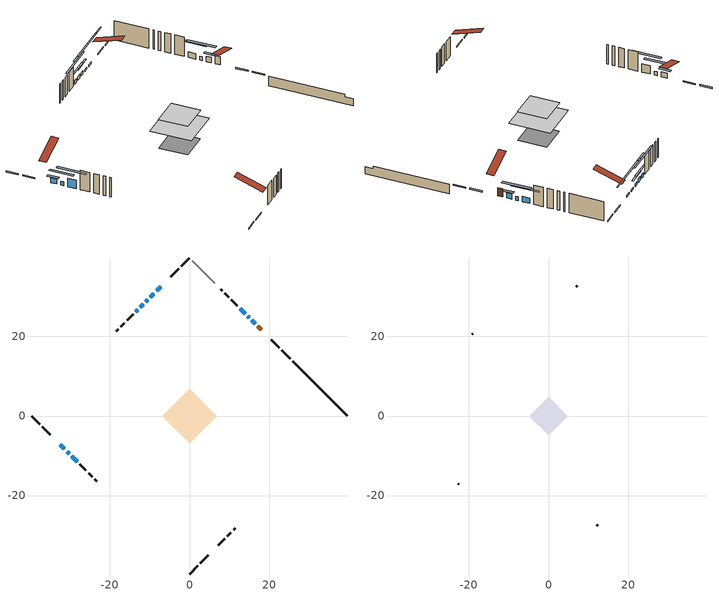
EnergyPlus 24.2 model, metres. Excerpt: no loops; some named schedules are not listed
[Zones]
conditioned space
 floor adiabatic (AdiabaticFloorConstruction): -6.81,0 0,6.81 6.81,0 0,-6.81 z3.05
 floor foundation (Slab1 construction): -4.79,0 0,4.79 4.79,0 0,-4.79 z-1.77
 wall outside (RimJoist1 construction): 0,-39.71 2.04,-37.66 / -39.71,0 -37.66,-2.04 / 0,39.71 -2.04,37.66 / 25.26,14.45 23.21,16.49 z0.61:0.91
 wall outside (RimJoist2 construction): 2.7,-37.01 4.74,-34.97 / -37.01,-2.7 -34.97,-4.74 / -2.7,37.01 -4.74,34.97 / 22.56,17.15 20.52,19.19 z0.61:0.91
 wall outside (AdiabaticWallConstruction 1): 17.97,21.74 17.18,22.53 z0.61:2.64
 wall outside (AdiabaticWallConstruction): 16.53,23.18 15.7,24.01 / 13.96,25.75 12.71,26.99 z0.61:1.96; -7.28,32.42 -8.29,31.42 / -8.95,30.76 -9.81,29.9 z0.61:1.07; -10.47,29.24 -11.02,28.68 z0.61:1.37; -11.68,28.03 -12.38,27.33 z0.61:1.6; -32.42,-7.28 -31.44,-8.27 z0.61:1.81; 15.04,24.66 14.61,25.1 / -13.04,26.67 -13.47,26.24 / -30.78,-8.93 -30.22,-9.49 z0.61:1.58; -29.57,-10.14 -28.24,-11.47 z0.61:2.72
 wall outside (Wall1 construction): 7.29,-32.42 8.84,-30.86 / -27.58,-12.13 -26.02,-13.69 / -14.13,25.58 -15.68,24.02 / 12.06,27.65 10.5,29.21 z0.61:5.49
 wall outside (Wall2 construction): 9.5,-30.21 10.42,-29.28 / -25.36,-14.35 -24.44,-15.27 / -16.34,23.37 -17.26,22.44 / 9.84,29.87 8.92,30.79 z0.61:5.49
 wall outside (Wall3 construction): 11.08,-28.63 11.51,-28.2 / -23.78,-15.93 -23.35,-16.35 / -17.92,21.79 -18.35,21.36 / 8.26,31.45 7.83,31.88 z0.61:5.49
 wall foundation (FoundationWall1 construction): 25.92,13.79,-1.77 25.92,13.79,0.61 38.33,1.38,0.61 38.33,1.38,-0.01 39.71,0,-0.01 39.71,0,-1.77
 wall adiabatic (Wall5 construction): 6.32,33.39 0.66,39.05 z0.61:5.49
 window (WindowConstruction): 16.53,23.18 15.7,24.01 z0.61:1.96
 window (WindowConstruction 9): -7.29,32.42 -8.29,31.42 z0.61:1.07
 window (WindowConstruction 10): -8.95,30.76 -9.81,29.9 z0.61:1.07
 window (WindowConstruction 1): -10.47,29.24 -11.02,28.69 z0.61:1.37
 window (WindowConstruction 2): -11.68,28.03 -12.38,27.33 z0.61:1.6
 window (WindowConstruction 3): -32.42,-7.29 -31.44,-8.27 z0.61:1.8
 window (WindowConstruction 7): 15.04,24.67 14.61,25.1 z0.61:1.58
 window (WindowConstruction 8): -13.04,26.67 -13.47,26.24 z0.61:1.58
 window (WindowConstruction 4): -30.78,-8.93 -30.22,-9.49 z0.61:1.58
 window (WindowConstruction 5): -29.57,-10.14 -28.24,-11.47 z0.61:2.72
 window (WindowConstruction 6): 13.95,25.75 12.72,26.99 z0.61:1.96
 door (Door): 17.97,21.74 17.18,22.53 z0.61:2.64
 ceiling adiabatic (AdiabaticFloorConstruction): 0,-6.81 6.81,0 0,6.81 -6.81,0 z3.05
attic - vented
 floor to conditioned space (Floor1 construction Reversed): -4.81,0 0,4.81 4.81,0 0,-4.81 z5.49
 wall outside (Wall4 construction): 12.17,-27.54 12.37,-27.34 / -22.7,-17.01 -22.49,-17.21 / -19.01,20.7 -19.21,20.5 / 7.18,32.53 6.97,32.74 z0.61:5.49
 roof outside (Roof1 construction): 6.63,-33.08,5.49 1.94,-28.39,7.7 0.71,-29.63,7.7 5.39,-34.32,5.49; -33.08,-6.63,5.49 -28.39,-1.94,7.7 -29.63,-0.71,7.7 -34.32,-5.39,5.49; -6.63,33.08,5.49 -1.94,28.39,7.7 -0.71,29.63,7.7 -5.39,34.32,5.49; 18.63,21.08,5.49 13.94,16.39,7.7 15.18,15.16,7.7 19.86,19.84,5.49
shading: 15.27,24.44 16.96,22.75 17.39,23.18 15.7,24.87 z2.57; -12.13,27.58 -3.45,36.26 -3.66,36.47 -12.34,27.79 z6.5; -13.65,26.06 -5.11,34.6 -5.32,34.81 -13.86,26.27 z6.5; -12.32,27.39 -9.17,30.53 -9.39,30.75 -12.53,27.6 z3.2; -13.67,26.04 -10.39,29.32 -10.6,29.53 -13.88,26.25 z3.43; -31.01,-8.7 -32.85,-6.85 -33.29,-7.29 -31.44,-9.13 z2.41; 12.45,27.25 17.2,22.51 17.63,22.94 12.89,27.69 z4.63; -16.49,23.22 -10.02,29.69 -10.23,29.9 -16.7,23.43 z5.85; -28.5,-11.21 -32.51,-7.2 -32.94,-7.63 -28.93,-11.64 z4.02; -26.51,-13.2 -31.29,-8.42 -31.72,-8.85 -26.94,-13.63 z5.16; 10.99,28.72 15.68,24.03 16.11,24.46 11.42,29.15 z4.4
[Building]
Building 1: Terrain=Suburbs
[Site:Location]
Montreal Intl AP_QC: Latitude {deg}=45.47; Longitude {deg}=-73.74; Time Zone {hr}=-5; Elevation {m}=36; Keep Site Location Information=Yes
[Site:GroundTemperature:Shallow]
2.07863, -0.316383, -0.508184, 0.628371, 5.19101, 9.73239, 13.6695, 16.1636, 16.3755, 14.347, 10.5102, 6.10817
[Site:WaterMainsTemperature]
Calculation Method=Schedule; Temperature Schedule=mains temperature schedule
[Material] Roughness=Rough; Thermal Absorptance=0.9
Name | Thickness {m} | Conductivity {W/m-K} | Density {kg/m3} | Specific Heat {J/kg-K} | Solar Absorptance | Visible Absorptance
asphalt or fiberglass shingles | 0.00635 | 0.162714 | 1121.4 | 1465.45 | 0.4 | 0.4
ceiling loosefill ins | 0.169333 | 0.0480833 | 16.02 | 1046.75 | 0.7 | 0.7
ceiling stud and cavity | 0.1397 | 0.0770264 | 65.682 | 1177.47 | 0.7 | 0.7
concrete 4.0 in. | 0.1016 | 1.803125 | 2242.8 | 837.4 | 0.7 | 0.7
concrete 8.0 in. | 0.2032 | 1.803125 | 2242.8 | 837.4 | 0.7 | 0.7
door material | 0.04445 | 0.0451087 | 512.64 | 1214.23 | 0.7 | 0.7
exterior vertical ins | 0.0454343 | 0.029427 | 32.04 | 1214.23 | 0.7 | 0.7
floor covering | 0.0127 | 0.0433444 | 54.468 | 1339.84 | 0.6 | 0.6
floor rigid ins; wall rigid ins 2 | 0.512978 | 0.029427 | 32.04 | 1214.23 | 0.7 | 0.7
floor stud and cavity | 0.1397 | 1.75129 | 37.0049 | 1207.88 | 0.7 | 0.7
furniture material conditioned space 1 | 0.1524 | 0.115458 | 640.8 | 1214.23 | 0.6 | 0.6
gypsum board | 0.0127 | 0.160291 | 801 | 837.4 | 0.6 | 0.6
gypsum board 1 | 0.0127 | 0.160291 | 801 | 837.4 | 0.7 | 0.7
osb sheathing 0.5 in. | 0.0127 | 0.115458 | 512.64 | 1214.23 | 0.7 | 0.7
osb sheathing 0.75 in. | 0.01905 | 0.115458 | 512.64 | 1214.23 | 0.7 | 0.7
osb sheathing 2.0 in. | 0.0508 | 0.115458 | 512.64 | 1214.23 | 0.7 | 0.7
rim joist rigid ins; wall rigid ins | 0.051816 | 0.029427 | 32.04 | 1214.23 | 0.7 | 0.7
rim joist stud and cavity | 0.0508 | 0.0742447 | 125.044 | 1163.47 | 0.6 | 0.6
rim joist stud and cavity 1 | 0.0508 | 0.04043 | 125.044 | 1163.47 | 0.6 | 0.6
wall rigid ins 1 | 0.051816 | 0.029427 | 32.04 | 1214.23 | 0.4 | 0.4
wall stud and cavity | 0.1397 | 0.357393 | 139.0536 | 1170.24 | 0.7 | 0.7
wall stud and cavity 1 | 0.1397 | 0.39278 | 139.0536 | 1170.24 | 0.7 | 0.7
wall stud and cavity 2 | 0.1397 | 0.327855 | 139.0536 | 1170.24 | 0.7 | 0.7
wall stud and cavity 3 | 0.0889 | 6.1454 | 50.32683 | 1063.81 | 0.6 | 0.6
wall stud and cavity 4 | 0.1397 | 0.252238 | 139.0536 | 1170.24 | 0.7 | 0.7
wall stud and cavity 5 | 0.0889 | 0.380278 | 52.3479 | 1209.89 | 0.7 | 0.7
wall stud and cavity 6 | 0.0889 | 0.391764 | 83.0341 | 1211.67 | 0.7 | 0.7
wood siding | 0.0254 | 0.102417 | 544.68 | 1172.36 | 0.4 | 0.4
wood siding 1 | 0.00254 | 0.102417 | 544.68 | 1172.36 | 0.4 | 0.4
wood siding 2; wood siding 3; wood siding 4 | 0.0254 | 0.102417 | 544.68 | 1172.36 | 0.7 | 0.7
[WindowMaterial:SimpleGlazingSystem]
Name | U-Factor {W/m2-K} | Solar Heat Gain Coefficient
WindowMaterial | 1.73406 | 0.4
WindowMaterial 1 | 5.29928 | 0.62
WindowMaterial 2 | 4.800749 | 0.65
WindowMaterial 3 | 4.33856 | 0.67
WindowMaterial 4 | 1.85273 | 0.36
WindowMaterial 5 | 2.174674 | 0.4
WindowMaterial 6 | 2.06225 | 0.42
WindowMaterial 7 | 3.30687 | 0.61
WindowMaterial 8 | 5.31574 | 0.62
WindowMaterial 9 | 5.43157 | 0.61
[Construction]
AdiabaticFloorConstruction: floor stud and cavity, floor rigid ins, osb sheathing 0.75 in., floor covering
AdiabaticWallConstruction: wood siding 3, wall rigid ins 2, wall stud and cavity 5, gypsum board
AdiabaticWallConstruction 1: wood siding 4, wall rigid ins 2, wall stud and cavity 5, gypsum board
Door: door material
Floor1 construction Reversed: gypsum board, ceiling stud and cavity, ceiling loosefill ins
FoundationWall1 construction: concrete 8.0 in., gypsum board 1
furniture construction conditioned space 1: furniture material conditioned space 1
PartitionWallConstruction: gypsum board, wall stud and cavity 6, gypsum board
RimJoist1 construction: wood siding 2, rim joist rigid ins, osb sheathing 2.0 in., rim joist stud and cavity
RimJoist2 construction: wood siding 2, rim joist rigid ins, osb sheathing 2.0 in., rim joist stud and cavity 1
Roof1 construction: asphalt or fiberglass shingles
Slab1 construction: concrete 4.0 in.
Wall1 construction: wood siding, wall rigid ins, osb sheathing 0.5 in., wall stud and cavity, gypsum board
Wall2 construction: wood siding, wall rigid ins, osb sheathing 0.5 in., wall stud and cavity 1, gypsum board
Wall3 construction: wood siding, wall rigid ins, osb sheathing 0.5 in., wall stud and cavity 2, gypsum board
Wall4 construction: wood siding 1, wall stud and cavity 3
Wall5 construction: wall rigid ins 1, osb sheathing 0.5 in., wall stud and cavity 4, gypsum board
WindowConstruction: WindowMaterial
WindowConstruction 1: WindowMaterial 1
WindowConstruction 10: WindowMaterial 9
WindowConstruction 2: WindowMaterial 2
WindowConstruction 3: WindowMaterial 3
WindowConstruction 4: WindowMaterial 4
WindowConstruction 5: WindowMaterial 5
WindowConstruction 6: WindowMaterial 6
WindowConstruction 7; WindowConstruction 8: WindowMaterial 7
WindowConstruction 9: WindowMaterial 8
[Zone] Multiplier=1; Part of Total Floor Area=Yes
Name | Volume {m3}
attic - vented | 16.6097
conditioned space | 351.6
[Space]
Name | Zone | Volume {m3}
attic - vented 1 | attic - vented | 16.6097
conditioned space 1 | conditioned space | 351.6
[ZoneInfiltration:EffectiveLeakageArea]
infil attic - vented 1: Zone or Space=attic - vented 1; Schedule=Always On Discrete; Effective Air Leakage Area {cm2}=1852.4; Stack Coefficient=0.000492763; Wind Coefficient=1.49982e-05
[ZoneMixing]
whole house fan mix: Zone or Space=attic - vented; Schedule=Always On Continuous; Design Flow Rate Calculation Method=Flow/Zone; Design Flow Rate {m3/s}=0; Source Zone or Space=conditioned space
[SurfaceProperty:ExposedFoundationPerimeter]
Slab1: Exposed Perimeter Calculation Method=TotalExposedPerimeter; Total Exposed Perimeter {m}=19.507
[InternalMass] Zone or ZoneList=conditioned space; Space or SpaceList=conditioned space 1
Name | Construction | Surface Area {m2}
furniture mass conditioned space 1 | furniture construction conditioned space 1 | 55.4401
partition wall mass | PartitionWallConstruction | 138.6
[Lights]
interior lighting: Zone or ZoneList or Space or SpaceList=conditioned space 1; Schedule=interior lighting schedule; Design Level Calculation Method=LightingLevel; Lighting Level {W}=343.2; Return Air Fraction=0; Fraction Radiant=0.6; Fraction Visible=0.2; Fraction Replaceable=1
[People]
occupants: Zone or ZoneList or Space or SpaceList=conditioned space 1; Number of People Schedule=occupants schedule; Number of People Calculation Method=People; Number of People=3; Fraction Radiant=0.314171; Sensible Heat Fraction=0.56303; Activity Level Schedule=occupants activity schedule; Carbon Dioxide Generation Rate {m3/s-W}=0; Enable ASHRAE 55 Comfort Warnings=No; Mean Radiant Temperature Calculation Type=EnclosureAveraged
[ElectricEquipment] Zone or ZoneList or Space or SpaceList=conditioned space 1; Design Level Calculation Method=EquipmentLevel
Name | Schedule | Design Level {W} | Fraction Latent | Fraction Radiant | Fraction Lost
clothes dryer | clothes dryer schedule | 140.772 | 0.015 | 0.081 | 0.85
clothes washer | clothes washer schedule | 32.1985 | 0.03 | 0.162 | 0.7
cooking range | cooking range schedule | 208.969 | 0.08 | 0.432 | 0.2
dishwasher | dishwasher schedule | 66.8632 | 0.3 | 0.18 | 0.4
fridge | fridge schedule | 72.9452 | 0 | 0.6 | 0
mech vent bath fan 0 | mech vent bath fan 0 schedule | 50.2 | 0 | 0 | 1
mech vent bath fan 1 | mech vent bath fan 1 schedule | 50.2 | 0 | 0 | 1
mech vent house fan | mech vent house fan schedule | 0.95 | 0 | 0 | 1
mech vent house fan cfis | mech vent house fan cfis schedule | 0 | 0 | 0 | 0
mech vent range fan 0 | mech vent range fan 0 schedule | 57 | 0 | 0 | 1
misc plug loads | misc plug loads schedule | 494.7 | 0.045 | 0.513 | 0.1
whole house fan | Always On Discrete | 0 | 0 | 0 | 1
[OtherEquipment] Zone or ZoneList or Space or SpaceList=conditioned space 1; Design Level Calculation Method=EquipmentLevel
Name | Fuel Type | Schedule | Design Level {W} | Fraction Latent | Fraction Radiant | Fraction Lost
clothes dryer 1 | Electricity | clothes dryer schedule | 0 | 0.015 | 0.081 | 0.85
cooking range 1 | Electricity | cooking range schedule | 0 | 0.08 | 0.432 | 0.2
general water use latent | None | general water use schedule | 59.3978 | 1 | 0 | 0
general water use sensible | None | general water use schedule | -58.539 | 0 | 0.6 | 0
mech vent house fan latent load | None | Always On Discrete | 0 | 1 | 0 | 0
mech vent house fan sensible load | None | Always On Discrete | 0 | 0 | 0 | 0
water heater energy adjustment1 | Electricity | Always On Discrete | 0.01 | 0 | 0 | 1
[ZoneInfiltration:DesignFlowRate] Zone or ZoneList or Space or SpaceList=conditioned space 1; Schedule=Always On Discrete; Design Flow Rate Calculation Method=Flow/Zone; Design Flow Rate {m3/s}=0
infil flow; natural vent flow; whole house fan flow
[ZoneControl:Thermostat]
conditioned space Thermostat: Zone or ZoneList=conditioned space; Control Type Schedule=conditioned space Thermostat Schedule; Control 1=conditioned space temperature setpoint; Temperature Difference Between Cutout And Setpoint {deltaC}=0
[ThermostatSetpoint:DualSetpoint]
conditioned space temperature setpoint: Heating Setpoint Temperature Schedule=heating setpoint; Cooling Setpoint Temperature Schedule=cooling setpoint
[Zone equipment]
conditioned space: electric baseboard
[Foundation:Kiva]
Foundation Kiva 1: Initial Indoor Air Temperature {C}=18; Wall Height Above Grade {m}=0.609996; Wall Depth Below Slab {m}=0.2032; Custom Block Material Name 1=exterior vertical ins; Custom Block Depth 1 {m}=2.38; Custom Block X Position 1 {m}=0.2159; Custom Block Z Position 1 {m}=0
[Foundation:Kiva:Settings]
Soil Conductivity {W/m-K}=0.849921; Soil Density {kg/m3}=1842.3; Soil Specific Heat {J/kg-K}=418.7; Ground Solar Absorptivity=0.9; Ground Thermal Absorptivity=0.9; Ground Surface Roughness {m}=0.03; Far-Field Width {m}=40; Deep-Ground Boundary Condition=ZeroFlux; Deep-Ground Depth {m}=40; Minimum Cell Dimension {m}=0.2; Maximum Cell Growth Coefficient=3; Simulation Timestep=Timestep
[Exterior:Lights]
exterior lighting: Schedule=exterior lighting schedule; Design Level {W}=75.6
[EnergyManagementSystem:Sensor] Output:Variable or Output:Meter Index Key=conditioned space
Name | Output:Variable or Output:Meter
conditioned_space_clg_unmet_s | Zone Cooling Setpoint Not Met Time
conditioned_space_htg_unmet_s | Zone Heating Setpoint Not Met Time
fridge_tin_s; tin_s; tin_s_1 | Zone Mean Air Temperature
tout_s | Zone Outdoor Air Drybulb Temperature
win_s | Zone Air Humidity Ratio
[Schedule:Constant]
Name | Hourly Value
Always On Continuous; mech vent house fan schedule; mech vent house fan cfis schedule; Always On Discrete | 1
occupants activity schedule | 117.228
fridge schedule | 0
[Schedule:Week:Daily]
interior lighting schedule Week Rule - Jan1-Jan27: interior lighting schedule day, interior lighting schedule day, interior lighting schedule day, interior lighting schedule day, interior lighting schedule day, interior lighting schedule day, interior lighting schedule day, interior lighting schedule default day, interior lighting schedule default day, interior lighting schedule default day, interior lighting schedule default day, interior lighting schedule default day
interior lighting schedule Week Rule - Jan28-Feb3: interior lighting schedule day, interior lighting schedule day, interior lighting schedule day, interior lighting schedule day, interior lighting schedule day 1, interior lighting schedule day 1, interior lighting schedule day 1, interior lighting schedule default day, interior lighting schedule default day, interior lighting schedule default day, interior lighting schedule default day, interior lighting schedule default day
interior lighting schedule Week Rule - Feb4-Feb24: interior lighting schedule day 1, interior lighting schedule day 1, interior lighting schedule day 1, interior lighting schedule day 1, interior lighting schedule day 1, interior lighting schedule day 1, interior lighting schedule day 1, interior lighting schedule default day, interior lighting schedule default day, interior lighting schedule default day, interior lighting schedule default day, interior lighting schedule default day
interior lighting schedule Week Rule - Feb25-Mar3: interior lighting schedule day 1, interior lighting schedule day 1, interior lighting schedule day 1, interior lighting schedule day 1, interior lighting schedule day 2, interior lighting schedule day 2, interior lighting schedule day 2, interior lighting schedule default day, interior lighting schedule default day, interior lighting schedule default day, interior lighting schedule default day, interior lighting schedule default day
interior lighting schedule Week Rule - Mar4-Mar31: interior lighting schedule day 2, interior lighting schedule day 2, interior lighting schedule day 2, interior lighting schedule day 2, interior lighting schedule day 2, interior lighting schedule day 2, interior lighting schedule day 2, interior lighting schedule default day, interior lighting schedule default day, interior lighting schedule default day, interior lighting schedule default day, interior lighting schedule default day
interior lighting schedule Week Rule - Apr1-Apr28: interior lighting schedule day 3, interior lighting schedule day 3, interior lighting schedule day 3, interior lighting schedule day 3, interior lighting schedule day 3, interior lighting schedule day 3, interior lighting schedule day 3, interior lighting schedule default day, interior lighting schedule default day, interior lighting schedule default day, interior lighting schedule default day, interior lighting schedule default day
interior lighting schedule Week Rule - Apr29-May5: interior lighting schedule day 3, interior lighting schedule day 3, interior lighting schedule day 4, interior lighting schedule day 4, interior lighting schedule day 4, interior lighting schedule day 4, interior lighting schedule day 4, interior lighting schedule default day, interior lighting schedule default day, interior lighting schedule default day, interior lighting schedule default day, interior lighting schedule default day
interior lighting schedule Week Rule - May6-May26: interior lighting schedule day 4, interior lighting schedule day 4, interior lighting schedule day 4, interior lighting schedule day 4, interior lighting schedule day 4, interior lighting schedule day 4, interior lighting schedule day 4, interior lighting schedule default day, interior lighting schedule default day, interior lighting schedule default day, interior lighting schedule default day, interior lighting schedule default day
interior lighting schedule Week Rule - May27-Jun2: interior lighting schedule day 4, interior lighting schedule day 4, interior lighting schedule day 4, interior lighting schedule day 4, interior lighting schedule day 4, interior lighting schedule day 5, interior lighting schedule day 5, interior lighting schedule default day, interior lighting schedule default day, interior lighting schedule default day, interior lighting schedule default day, interior lighting schedule default day
interior lighting schedule Week Rule - Jun3-Jun30: interior lighting schedule day 5, interior lighting schedule day 5, interior lighting schedule day 5, interior lighting schedule day 5, interior lighting schedule day 5, interior lighting schedule day 5, interior lighting schedule day 5, interior lighting schedule default day, interior lighting schedule default day, interior lighting schedule default day, interior lighting schedule default day, interior lighting schedule default day
interior lighting schedule Week Rule - Jul1-Jul28: interior lighting schedule day 6, interior lighting schedule day 6, interior lighting schedule day 6, interior lighting schedule day 6, interior lighting schedule day 6, interior lighting schedule day 6, interior lighting schedule day 6, interior lighting schedule default day, interior lighting schedule default day, interior lighting schedule default day, interior lighting schedule default day, interior lighting schedule default day
interior lighting schedule Week Rule - Jul29-Aug4: interior lighting schedule day 6, interior lighting schedule day 6, interior lighting schedule day 6, interior lighting schedule day 7, interior lighting schedule day 7, interior lighting schedule day 7, interior lighting schedule day 7, interior lighting schedule default day, interior lighting schedule default day, interior lighting schedule default day, interior lighting schedule default day, interior lighting schedule default day
interior lighting schedule Week Rule - Aug5-Aug25: interior lighting schedule day 7, interior lighting schedule day 7, interior lighting schedule day 7, interior lighting schedule day 7, interior lighting schedule day 7, interior lighting schedule day 7, interior lighting schedule day 7, interior lighting schedule default day, interior lighting schedule default day, interior lighting schedule default day, interior lighting schedule default day, interior lighting schedule default day
interior lighting schedule Week Rule - Aug26-Sep1: interior lighting schedule day 7, interior lighting schedule day 7, interior lighting schedule day 7, interior lighting schedule day 7, interior lighting schedule day 7, interior lighting schedule day 7, interior lighting schedule day 8, interior lighting schedule default day, interior lighting schedule default day, interior lighting schedule default day, interior lighting schedule default day, interior lighting schedule default day
interior lighting schedule Week Rule - Sep2-Sep29: interior lighting schedule day 8, interior lighting schedule day 8, interior lighting schedule day 8, interior lighting schedule day 8, interior lighting schedule day 8, interior lighting schedule day 8, interior lighting schedule day 8, interior lighting schedule default day, interior lighting schedule default day, interior lighting schedule default day, interior lighting schedule default day, interior lighting schedule default day
interior lighting schedule Week Rule - Sep30-Oct6: interior lighting schedule day 8, interior lighting schedule day 9, interior lighting schedule day 9, interior lighting schedule day 9, interior lighting schedule day 9, interior lighting schedule day 9, interior lighting schedule day 9, interior lighting schedule default day, interior lighting schedule default day, interior lighting schedule default day, interior lighting schedule default day, interior lighting schedule default day
interior lighting schedule Week Rule - Oct7-Oct27: interior lighting schedule day 9, interior lighting schedule day 9, interior lighting schedule day 9, interior lighting schedule day 9, interior lighting schedule day 9, interior lighting schedule day 9, interior lighting schedule day 9, interior lighting schedule default day, interior lighting schedule default day, interior lighting schedule default day, interior lighting schedule default day, interior lighting schedule default day
interior lighting schedule Week Rule - Oct28-Nov3: interior lighting schedule day 9, interior lighting schedule day 9, interior lighting schedule day 9, interior lighting schedule day 9, interior lighting schedule day 10, interior lighting schedule day 10, interior lighting schedule day 10, interior lighting schedule default day, interior lighting schedule default day, interior lighting schedule default day, interior lighting schedule default day, interior lighting schedule default day
interior lighting schedule Week Rule - Nov4-Nov24: interior lighting schedule day 10, interior lighting schedule day 10, interior lighting schedule day 10, interior lighting schedule day 10, interior lighting schedule day 10, interior lighting schedule day 10, interior lighting schedule day 10, interior lighting schedule default day, interior lighting schedule default day, interior lighting schedule default day, interior lighting schedule default day, interior lighting schedule default day
interior lighting schedule Week Rule - Nov25-Dec1: interior lighting schedule day 10, interior lighting schedule day 10, interior lighting schedule day 10, interior lighting schedule day 10, interior lighting schedule day 10, interior lighting schedule day 10, interior lighting schedule day 11, interior lighting schedule default day, interior lighting schedule default day, interior lighting schedule default day, interior lighting schedule default day, interior lighting schedule default day
interior lighting schedule Week Rule - Dec2-Dec31: interior lighting schedule day 11, interior lighting schedule day 11, interior lighting schedule day 11, interior lighting schedule day 11, interior lighting schedule day 11, interior lighting schedule day 11, interior lighting schedule day 11, interior lighting schedule default day, interior lighting schedule default day, interior lighting schedule default day, interior lighting schedule default day, interior lighting schedule default day
occupants schedule Week Rule - Jan1-Dec31: occupants schedule day, occupants schedule day, occupants schedule day, occupants schedule day, occupants schedule day, occupants schedule day, occupants schedule day, occupants schedule default day, occupants schedule default day, occupants schedule default day, occupants schedule default day, occupants schedule default day
clothes dryer schedule Week Rule - Jan1-Dec31: clothes dryer schedule day, clothes dryer schedule day, clothes dryer schedule day, clothes dryer schedule day, clothes dryer schedule day, clothes dryer schedule day, clothes dryer schedule day, clothes dryer schedule default day, clothes dryer schedule default day, clothes dryer schedule default day, clothes dryer schedule default day, clothes dryer schedule default day
clothes washer schedule Week Rule - Jan1-Dec31: clothes washer schedule day, clothes washer schedule day, clothes washer schedule day, clothes washer schedule day, clothes washer schedule day, clothes washer schedule day, clothes washer schedule day, clothes washer schedule default day, clothes washer schedule default day, clothes washer schedule default day, clothes washer schedule default day, clothes washer schedule default day
cooking range schedule Week Rule - Jan1-Dec31: cooking range schedule day, cooking range schedule day, cooking range schedule day, cooking range schedule day, cooking range schedule day, cooking range schedule day, cooking range schedule day, cooking range schedule default day, cooking range schedule default day, cooking range schedule default day, cooking range schedule default day, cooking range schedule default day
dishwasher schedule Week Rule - Jan1-Dec31: dishwasher schedule day, dishwasher schedule day, dishwasher schedule day, dishwasher schedule day, dishwasher schedule day, dishwasher schedule day, dishwasher schedule day, dishwasher schedule default day, dishwasher schedule default day, dishwasher schedule default day, dishwasher schedule default day, dishwasher schedule default day
mech vent bath fan 0 schedule Week Rule - Jan1-Dec31: mech vent bath fan 0 schedule day, mech vent bath fan 0 schedule day, mech vent bath fan 0 schedule day, mech vent bath fan 0 schedule day, mech vent bath fan 0 schedule day, mech vent bath fan 0 schedule day, mech vent bath fan 0 schedule day, mech vent bath fan 0 schedule default day, mech vent bath fan 0 schedule default day, mech vent bath fan 0 schedule default day, mech vent bath fan 0 schedule default day, mech vent bath fan 0 schedule default day
mech vent bath fan 1 schedule Week Rule - Jan1-Dec31: mech vent bath fan 1 schedule day, mech vent bath fan 1 schedule day, mech vent bath fan 1 schedule day, mech vent bath fan 1 schedule day, mech vent bath fan 1 schedule day, mech vent bath fan 1 schedule day, mech vent bath fan 1 schedule day, mech vent bath fan 1 schedule default day, mech vent bath fan 1 schedule default day, mech vent bath fan 1 schedule default day, mech vent bath fan 1 schedule default day, mech vent bath fan 1 schedule default day
mech vent range fan 0 schedule Week Rule - Jan1-Dec31: mech vent range fan 0 schedule day, mech vent range fan 0 schedule day, mech vent range fan 0 schedule day, mech vent range fan 0 schedule day, mech vent range fan 0 schedule day, mech vent range fan 0 schedule day, mech vent range fan 0 schedule day, mech vent range fan 0 schedule default day, mech vent range fan 0 schedule default day, mech vent range fan 0 schedule default day, mech vent range fan 0 schedule default day, mech vent range fan 0 schedule default day
misc plug loads schedule Week Rule - Jan1-Dec31: misc plug loads schedule day, misc plug loads schedule day, misc plug loads schedule day, misc plug loads schedule day, misc plug loads schedule day, misc plug loads schedule day, misc plug loads schedule day, misc plug loads schedule default day, misc plug loads schedule default day, misc plug loads schedule default day, misc plug loads schedule default day, misc plug loads schedule default day
general water use schedule Week Rule - Jan1-Dec31: general water use schedule day, general water use schedule day, general water use schedule day, general water use schedule day, general water use schedule day, general water use schedule day, general water use schedule day, general water use schedule default day, general water use schedule default day, general water use schedule default day, general water use schedule default day, general water use schedule default day
exterior lighting schedule Week Rule - Jan1-Jan27: exterior lighting schedule day, exterior lighting schedule day, exterior lighting schedule day, exterior lighting schedule day, exterior lighting schedule day, exterior lighting schedule day, exterior lighting schedule day, exterior lighting schedule default day, exterior lighting schedule default day, exterior lighting schedule default day, exterior lighting schedule default day, exterior lighting schedule default day
exterior lighting schedule Week Rule - Jan28-Feb3: exterior lighting schedule day, exterior lighting schedule day, exterior lighting schedule day, exterior lighting schedule day, exterior lighting schedule day 1, exterior lighting schedule day 1, exterior lighting schedule day 1, exterior lighting schedule default day, exterior lighting schedule default day, exterior lighting schedule default day, exterior lighting schedule default day, exterior lighting schedule default day
exterior lighting schedule Week Rule - Feb4-Feb24: exterior lighting schedule day 1, exterior lighting schedule day 1, exterior lighting schedule day 1, exterior lighting schedule day 1, exterior lighting schedule day 1, exterior lighting schedule day 1, exterior lighting schedule day 1, exterior lighting schedule default day, exterior lighting schedule default day, exterior lighting schedule default day, exterior lighting schedule default day, exterior lighting schedule default day
exterior lighting schedule Week Rule - Feb25-Mar3: exterior lighting schedule day 1, exterior lighting schedule day 1, exterior lighting schedule day 1, exterior lighting schedule day 1, exterior lighting schedule day 2, exterior lighting schedule day 2, exterior lighting schedule day 2, exterior lighting schedule default day, exterior lighting schedule default day, exterior lighting schedule default day, exterior lighting schedule default day, exterior lighting schedule default day
exterior lighting schedule Week Rule - Mar4-Mar31: exterior lighting schedule day 2, exterior lighting schedule day 2, exterior lighting schedule day 2, exterior lighting schedule day 2, exterior lighting schedule day 2, exterior lighting schedule day 2, exterior lighting schedule day 2, exterior lighting schedule default day, exterior lighting schedule default day, exterior lighting schedule default day, exterior lighting schedule default day, exterior lighting schedule default day
exterior lighting schedule Week Rule - Apr1-Apr28: exterior lighting schedule day 3, exterior lighting schedule day 3, exterior lighting schedule day 3, exterior lighting schedule day 3, exterior lighting schedule day 3, exterior lighting schedule day 3, exterior lighting schedule day 3, exterior lighting schedule default day, exterior lighting schedule default day, exterior lighting schedule default day, exterior lighting schedule default day, exterior lighting schedule default day
exterior lighting schedule Week Rule - Apr29-May5: exterior lighting schedule day 3, exterior lighting schedule day 3, exterior lighting schedule day 4, exterior lighting schedule day 4, exterior lighting schedule day 4, exterior lighting schedule day 4, exterior lighting schedule day 4, exterior lighting schedule default day, exterior lighting schedule default day, exterior lighting schedule default day, exterior lighting schedule default day, exterior lighting schedule default day
exterior lighting schedule Week Rule - May6-May26: exterior lighting schedule day 4, exterior lighting schedule day 4, exterior lighting schedule day 4, exterior lighting schedule day 4, exterior lighting schedule day 4, exterior lighting schedule day 4, exterior lighting schedule day 4, exterior lighting schedule default day, exterior lighting schedule default day, exterior lighting schedule default day, exterior lighting schedule default day, exterior lighting schedule default day
exterior lighting schedule Week Rule - May27-Jun2: exterior lighting schedule day 4, exterior lighting schedule day 4, exterior lighting schedule day 4, exterior lighting schedule day 4, exterior lighting schedule day 4, exterior lighting schedule day 5, exterior lighting schedule day 5, exterior lighting schedule default day, exterior lighting schedule default day, exterior lighting schedule default day, exterior lighting schedule default day, exterior lighting schedule default day
exterior lighting schedule Week Rule - Jun3-Jun30: exterior lighting schedule day 5, exterior lighting schedule day 5, exterior lighting schedule day 5, exterior lighting schedule day 5, exterior lighting schedule day 5, exterior lighting schedule day 5, exterior lighting schedule day 5, exterior lighting schedule default day, exterior lighting schedule default day, exterior lighting schedule default day, exterior lighting schedule default day, exterior lighting schedule default day
exterior lighting schedule Week Rule - Jul1-Jul28: exterior lighting schedule day 6, exterior lighting schedule day 6, exterior lighting schedule day 6, exterior lighting schedule day 6, exterior lighting schedule day 6, exterior lighting schedule day 6, exterior lighting schedule day 6, exterior lighting schedule default day, exterior lighting schedule default day, exterior lighting schedule default day, exterior lighting schedule default day, exterior lighting schedule default day
[Schedule:Year]
interior lighting schedule: interior lighting schedule Week Rule - Jan1-Jan27, 1, 1, 1, 27, interior lighting schedule Week Rule - Jan28-Feb3, 1, 28, 2, 3, interior lighting schedule Week Rule - Feb4-Feb24, 2, 4, 2, 24, interior lighting schedule Week Rule - Feb25-Mar3, 2, 25, 3, 3, interior lighting schedule Week Rule - Mar4-Mar31, 3, 4, 3, 31, interior lighting schedule Week Rule - Apr1-Apr28, 4, 1, 4, 28, interior lighting schedule Week Rule - Apr29-May5, 4, 29, 5, 5, interior lighting schedule Week Rule - May6-May26, 5, 6, 5, 26, interior lighting schedule Week Rule - May27-Jun2, 5, 27, 6, 2, interior lighting schedule Week Rule - Jun3-Jun30, 6, 3, 6, 30, interior lighting schedule Week Rule - Jul1-Jul28, 7, 1, 7, 28, interior lighting schedule Week Rule - Jul29-Aug4, 7, 29, 8, 4, interior lighting schedule Week Rule - Aug5-Aug25, 8, 5, 8, 25, interior lighting schedule Week Rule - Aug26-Sep1, 8, 26, 9, 1, interior lighting schedule Week Rule - Sep2-Sep29, 9, 2, 9, 29, interior lighting schedule Week Rule - Sep30-Oct6, 9, 30, 10, 6, interior lighting schedule Week Rule - Oct7-Oct27, 10, 7, 10, 27, interior lighting schedule Week Rule - Oct28-Nov3, 10, 28, 11, 3, interior lighting schedule Week Rule - Nov4-Nov24, 11, 4, 11, 24, interior lighting schedule Week Rule - Nov25-Dec1, 11, 25, 12, 1, interior lighting schedule Week Rule - Dec2-Dec31, 12, 2, 12, 31
occupants schedule: occupants schedule Week Rule - Jan1-Dec31, 1, 1, 12, 31
clothes dryer schedule: clothes dryer schedule Week Rule - Jan1-Dec31, 1, 1, 12, 31
clothes washer schedule: clothes washer schedule Week Rule - Jan1-Dec31, 1, 1, 12, 31
cooking range schedule: cooking range schedule Week Rule - Jan1-Dec31, 1, 1, 12, 31
dishwasher schedule: dishwasher schedule Week Rule - Jan1-Dec31, 1, 1, 12, 31
mech vent bath fan 0 schedule: mech vent bath fan 0 schedule Week Rule - Jan1-Dec31, 1, 1, 12, 31
mech vent bath fan 1 schedule: mech vent bath fan 1 schedule Week Rule - Jan1-Dec31, 1, 1, 12, 31
mech vent range fan 0 schedule: mech vent range fan 0 schedule Week Rule - Jan1-Dec31, 1, 1, 12, 31
misc plug loads schedule: misc plug loads schedule Week Rule - Jan1-Dec31, 1, 1, 12, 31
general water use schedule: general water use schedule Week Rule - Jan1-Dec31, 1, 1, 12, 31
exterior lighting schedule: exterior lighting schedule Week Rule - Jan1-Jan27, 1, 1, 1, 27, exterior lighting schedule Week Rule - Jan28-Feb3, 1, 28, 2, 3, exterior lighting schedule Week Rule - Feb4-Feb24, 2, 4, 2, 24, exterior lighting schedule Week Rule - Feb25-Mar3, 2, 25, 3, 3, exterior lighting schedule Week Rule - Mar4-Mar31, 3, 4, 3, 31, exterior lighting schedule Week Rule - Apr1-Apr28, 4, 1, 4, 28, exterior lighting schedule Week Rule - Apr29-May5, 4, 29, 5, 5, exterior lighting schedule Week Rule - May6-May26, 5, 6, 5, 26, exterior lighting schedule Week Rule - May27-Jun2, 5, 27, 6, 2, exterior lighting schedule Week Rule - Jun3-Jun30, 6, 3, 6, 30, exterior lighting schedule Week Rule - Jul1-Jul28, 7, 1, 7, 28, exterior lighting schedule Week Rule - Jul29-Aug4, 7, 29, 8, 4, exterior lighting schedule Week Rule - Aug5-Aug25, 8, 5, 8, 25, exterior lighting schedule Week Rule - Aug26-Sep1, 8, 26, 9, 1, exterior lighting schedule Week Rule - Sep2-Sep29, 9, 2, 9, 29, exterior lighting schedule Week Rule - Sep30-Oct6, 9, 30, 10, 6, exterior lighting schedule Week Rule - Oct7-Oct27, 10, 7, 10, 27, exterior lighting schedule Week Rule - Oct28-Nov3, 10, 28, 11, 3, exterior lighting schedule Week Rule - Nov4-Nov24, 11, 4, 11, 24, exterior lighting schedule Week Rule - Nov25-Dec1, 11, 25, 12, 1, exterior lighting schedule Week Rule - Dec2-Dec31, 12, 2, 12, 31
[Schedule:Compact]
conditioned space Thermostat Schedule: Through: 12/31, For: AllDays, Until: 24:00, 4
mains temperature schedule: Through: 01/01, For: AllDays, Until: 24:00, 6.56833, Through: 01/02, For: AllDays, Until: 24:00, 6.48722, Through: 01/03, For: AllDays, Until: 24:00, 6.40722, Through: 01/04, For: AllDays, Until: 24:00, 6.32889, Through: 01/05, For: AllDays, Until: 24:00, 6.25167, Through: 01/06, For: AllDays, Until: 24:00, 6.17611, Through: 01/07, For: AllDays, Until: 24:00, 6.10222, Through: 01/08, For: AllDays, Until: 24:00, 6.02944, Through: 01/09, For: AllDays, Until: 24:00, 5.95833, Through: 01/10, For: AllDays, Until: 24:00, 5.88889, Through: 01/11, For: AllDays, Until: 24:00, 5.82056, Through: 01/12, For: AllDays, Until: 24:00, 5.75444, Through: 01/13, For: AllDays, Until: 24:00, 5.68944, Through: 01/14, For: AllDays, Until: 24:00, 5.62611, Through: 01/15, For: AllDays, Until: 24:00, 5.56444, Through: 01/16, For: AllDays, Until: 24:00, 5.50444, Through: 01/17, For: AllDays, Until: 24:00, 5.44611, Through: 01/18, For: AllDays, Until: 24:00, 5.38944, Through: 01/19, For: AllDays, Until: 24:00, 5.33389, Through: 01/20, For: AllDays, Until: 24:00, 5.28111, Through: 01/21, For: AllDays, Until: 24:00, 5.22944, Through: 01/22, For: AllDays, Until: 24:00, 5.17944, Through: 01/23, For: AllDays, Until: 24:00, 5.13111, Through: 01/24, For: AllDays, Until: 24:00, 5.085, Through: 01/25, For: AllDays, Until: 24:00, 5.04056, Through: 01/26, For: AllDays, Until: 24:00, 4.99778, Through: 01/27, For: AllDays, Until: 24:00, 4.95667, Through: 01/28, For: AllDays, Until: 24:00, 4.91778, Through: 01/29, For: AllDays, Until: 24:00, 4.88056, Through: 01/30, For: AllDays, Until: 24:00, 4.845, Through: 01/31, For: AllDays, Until: 24:00, 4.81167, Through: 02/01, For: AllDays, Until: 24:00, 4.77944, Through: 02/02, For: AllDays, Until: 24:00, 4.75, Through: 02/03, For: AllDays, Until: 24:00, 4.72167, Through: 02/04, For: AllDays, Until: 24:00, 4.69611, Through: 02/05, For: AllDays, Until: 24:00, 4.67167, Through: 02/06, For: AllDays, Until: 24:00, 4.64944, Through: 02/07, For: AllDays, Until: 24:00, 4.62889, Through: 02/08, For: AllDays, Until: 24:00, 4.61056, Through: 02/09, For: AllDays, Until: 24:00, 4.59389, Through: 02/10, For: AllDays, Until: 24:00, 4.57944, Through: 02/11, For: AllDays, Until: 24:00, 4.56667, Through: 02/12, For: AllDays, Until: 24:00, 4.55611, Through: 02/13, For: AllDays, Until: 24:00, 4.54722, Through: 02/14, For: AllDays, Until: 24:00, 4.54056, Through: 02/15, For: AllDays, Until: 24:00, 4.53556, Through: 02/16, For: AllDays, Until: 24:00, 4.53278, Through: 02/17, For: AllDays, Until: 24:00, 4.53167, Through: 02/18, For: AllDays, Until: 24:00, 4.53278, Through: 02/19, For: AllDays, Until: 24:00, 4.53556, Through: 02/20, For: AllDays, Until: 24:00, 4.54056, Through: 02/21, For: AllDays, Until: 24:00, 4.54722, Through: 02/22, For: AllDays, Until: 24:00, 4.55611, Through: 02/23, For: AllDays, Until: 24:00, 4.56667, Through: 02/24, For: AllDays, Until: 24:00, 4.57944, Through: 02/25, For: AllDays, Until: 24:00, 4.59389, Through: 02/26, For: AllDays, Until: 24:00, 4.61056, Through: 02/27, For: AllDays, Until: 24:00, 4.62889, Through: 02/28, For: AllDays, Until: 24:00, 4.64889, Through: 03/01, For: AllDays, Until: 24:00, 4.67111, Through: 03/02, For: AllDays, Until: 24:00, 4.69556, Through: 03/03, For: AllDays, Until: 24:00, 4.72167, Through: 03/04, For: AllDays, Until: 24:00, 4.74944, Through: 03/05, For: AllDays, Until: 24:00, 4.77944, Through: 03/06, For: AllDays, Until: 24:00, 4.81111, Through: 03/07, For: AllDays, Until: 24:00, 4.84444, Through: 03/08, For: AllDays, Until: 24:00, 4.88, Through: 03/09, For: AllDays, Until: 24:00, 4.91722, Through: 03/10, For: AllDays, Until: 24:00, 4.95611, Through: 03/11, For: AllDays, Until: 24:00, 4.99722, Through: 03/12, For: AllDays, Until: 24:00, 5.04, Through: 03/13, For: AllDays, Until: 24:00, 5.08444, Through: 03/14, For: AllDays, Until: 24:00, 5.13056, Through: 03/15, For: AllDays, Until: 24:00, 5.17889, Through: 03/16, For: AllDays, Until: 24:00, 5.22833, Through: 03/17, For: AllDays, Until: 24:00, 5.28, Through: 03/18, For: AllDays, Until: 24:00, 5.33333, Through: 03/19, For: AllDays, Until: 24:00, 5.38833, Through: 03/20, For: AllDays, Until: 24:00, 5.445, Through: 03/21, For: AllDays, Until: 24:00, 5.50333, Through: 03/22, For: AllDays, Until: 24:00, 5.56333, Through: 03/23, For: AllDays, Until: 24:00, 5.625, Through: 03/24, For: AllDays, Until: 24:00, 5.68833, Through: 03/25, For: AllDays, Until: 24:00, 5.75333, Through: 03/26, For: AllDays, Until: 24:00, 5.81944, Through: 03/27, For: AllDays, Until: 24:00, 5.88778, Through: 03/28, For: AllDays, Until: 24:00, 5.95722, Through: 03/29, For: AllDays, Until: 24:00, 6.02833, Through: 03/30, For: AllDays, Until: 24:00, 6.10111, Through: 03/31, For: AllDays, Until: 24:00, 6.175, Through: 04/01, For: AllDays, Until: 24:00, 6.25056, Through: 04/02, For: AllDays, Until: 24:00, 6.32778, Through: 04/03, For: AllDays, Until: 24:00, 6.40611, Through: 04/04, For: AllDays, Until: 24:00, 6.48556, Through: 04/05, For: AllDays, Until: 24:00, 6.56722, Through: 04/06, For: AllDays, Until: 24:00, 6.64944, Through: 04/07, For: AllDays, Until: 24:00, 6.73333, Through: 04/08, For: AllDays, Until: 24:00, 6.81833, Through: 04/09, For: AllDays, Until: 24:00, 6.905, Through: 04/10, For: AllDays, Until: 24:00, 6.99278, Through: 04/11, For: AllDays, Until: 24:00, 7.08111, Through: 04/12, For: AllDays, Until: 24:00, 7.17167, Through: 04/13, For: AllDays, Until: 24:00, 7.26278, Through: 04/14, For: AllDays, Until: 24:00, 7.355, Through: 04/15, For: AllDays, Until: 24:00, 7.44833, Through: 04/16, For: AllDays, Until: 24:00, 7.54278, Through: 04/17, For: AllDays, Until: 24:00, 7.63889, Through: 04/18, For: AllDays, Until: 24:00, 7.735, Through: 04/19, For: AllDays, Until: 24:00, 7.83278, Through: 04/20, For: AllDays, Until: 24:00, 7.93167, Through: 04/21, For: AllDays, Until: 24:00, 8.03111, Through: 04/22, For: AllDays, Until: 24:00, 8.13167, Through: 04/23, For: AllDays, Until: 24:00, 8.23278, Through: 04/24, For: AllDays, Until: 24:00, 8.335, Through: 04/25, For: AllDays, Until: 24:00, 8.43778, Through: 04/26, For: AllDays, Until: 24:00, 8.54167, Through: 04/27, For: AllDays, Until: 24:00, 8.64611, Through: 04/28, For: AllDays, Until: 24:00, 8.75167, Through: 04/29, For: AllDays, Until: 24:00, 8.85778, Through: 04/30, For: AllDays, Until: 24:00, 8.96444, Through: 05/01, For: AllDays, Until: 24:00, 9.07167, Through: 05/02, For: AllDays, Until: 24:00, 9.17944, Through: 05/03, For: AllDays, Until: 24:00, 9.28778, Through: 05/04, For: AllDays, Until: 24:00, 9.39667, Through: 05/05, For: AllDays, Until: 24:00, 9.50667, Through: 05/06, For: AllDays, Until: 24:00, 9.61667, Through: 05/07, For: AllDays, Until: 24:00, 9.72667, Through: 05/08, For: AllDays, Until: 24:00, 9.83778, Through: 05/09, For: AllDays, Until: 24:00, 9.94889, Through: 05/10, For: AllDays, Until: 24:00, 10.0606, Through: 05/11, For: AllDays, Until: 24:00, 10.1722, Through: 05/12, For: AllDays, Until: 24:00, 10.2844, Through: 05/13, For: AllDays, Until: 24:00, 10.3967, Through: 05/14, For: AllDays, Until: 24:00, 10.5094, Through: 05/15, For: AllDays, Until: 24:00, 10.6222, Through: 05/16, For: AllDays, Until: 24:00, 10.735, Through: 05/17, For: AllDays, Until: 24:00, 10.8478, Through: 05/18, For: AllDays, Until: 24:00, 10.9611, Through: 05/19, For: AllDays, Until: 24:00, 11.0744, Through: 05/20, For: AllDays, Until: 24:00, 11.1872, Through: 05/21, For: AllDays, Until: 24:00, 11.3006, Through: 05/22, For: AllDays, Until: 24:00, 11.4133, Through: 05/23, For: AllDays, Until: 24:00, 11.5267, Through: 05/24, For: AllDays, Until: 24:00, 11.6394, Through: 05/25, For: AllDays, Until: 24:00, 11.7522, Through: 05/26, For: AllDays, Until: 24:00, 11.8644, Through: 05/27, For: AllDays, Until: 24:00, 11.9767, Through: 05/28, For: AllDays, Until: 24:00, 12.0889, Through: 05/29, For: AllDays, Until: 24:00, 12.2006, Through: 05/30, For: AllDays, Until: 24:00, 12.3122, Through: 05/31, For: AllDays, Until: 24:00, 12.4228, Through: 06/01, For: AllDays, Until: 24:00, 12.5339, Through: 06/02, For: AllDays, Until: 24:00, 12.6439, Through: 06/03, For: AllDays, Until: 24:00, 12.7539, Through: 06/04, For: AllDays, Until: 24:00, 12.8628, Through: 06/05, For: AllDays, Until: 24:00, 12.9717, Through: 06/06, For: AllDays, Until: 24:00, 13.08, Through: 06/07, For: AllDays, Until: 24:00, 13.1878, Through: 06/08, For: AllDays, Until: 24:00, 13.2944, Through: 06/09, For: AllDays, Until: 24:00, 13.4011, Through: 06/10, For: AllDays, Until: 24:00, 13.5067, Through: 06/11, For: AllDays, Until: 24:00, 13.6117, Through: 06/12, For: AllDays, Until: 24:00, 13.7156, Through: 06/13, For: AllDays, Until: 24:00, 13.8194, Through: 06/14, For: AllDays, Until: 24:00, 13.9222, Through: 06/15, For: AllDays, Until: 24:00, 14.0239, Through: 06/16, For: AllDays, Until: 24:00, 14.125, Through: 06/17, For: AllDays, Until: 24:00, 14.225, Through: 06/18, For: AllDays, Until: 24:00, 14.3239, Through: 06/19, For: AllDays, Until: 24:00, 14.4222, Through: 06/20, For: AllDays, Until: 24:00, 14.5194, Through: 06/21, For: AllDays, Until: 24:00, 14.6156, Through: 06/22, For: AllDays, Until: 24:00, 14.7106, Through: 06/23, For: AllDays, Until: 24:00, 14.805, Through: 06/24, For: AllDays, Until: 24:00, 14.8978, Through: 06/25, For: AllDays, Until: 24:00, 14.9894, Through: 06/26, For: AllDays, Until: 24:00, 15.0806, Through: 06/27, For: AllDays, Until: 24:00, 15.17, Through: 06/28, For: AllDays, Until: 24:00, 15.2583, Through: 06/29, For: AllDays, Until: 24:00, 15.3456, Through: 06/30, For: AllDays, Until: 24:00, 15.4311, Through: 07/01, For: AllDays, Until: 24:00, 15.5161, Through: 07/02, For: AllDays, Until: 24:00, 15.5989, Through: 07/03, For: AllDays, Until: 24:00, 15.6811, Through: 07/04, For: AllDays, Until: 24:00, 15.7617, Through: 07/05, For: AllDays, Until: 24:00, 15.8411, Through: 07/06, For: AllDays, Until: 24:00, 15.9189, Through: 07/07, For: AllDays, Until: 24:00, 15.995, Through: 07/08, For: AllDays, Until: 24:00, 16.07, Through: 07/09, For: AllDays, Until: 24:00, 16.1433, Through: 07/10, For: AllDays, Until: 24:00, 16.2156, Through: 07/11, For: AllDays, Until: 24:00, 16.2861, Through: 07/12, For: AllDays, Until: 24:00, 16.355, Through: 07/13, For: AllDays, Until: 24:00, 16.4222, Through: 07/14, For: AllDays, Until: 24:00, 16.4878, Through: 07/15, For: AllDays, Until: 24:00, 16.5522, Through: 07/16, For: AllDays, Until: 24:00, 16.615, Through: 07/17, For: AllDays, Until: 24:00, 16.6756, Through: 07/18, For: AllDays, Until: 24:00, 16.735, Through: 07/19, For: AllDays, Until: 24:00, 16.7928, Through: 07/20, For: AllDays, Until: 24:00, 16.8489, Through: 07/21, For: AllDays, Until: 24:00, 16.9028, Through: 07/22, For: AllDays, Until: 24:00, 16.9556, Through: 07/23, For: AllDays, Until: 24:00, 17.0061, Through: 07/24, For: AllDays, Until: 24:00, 17.0556, Through: 07/25, For: AllDays, Until: 24:00, 17.1028, Through: 07/26, For: AllDays, Until: 24:00, 17.1483, Through: 07/27, For: AllDays, Until: 24:00, 17.1917, Through: 07/28, For: AllDays, Until: 24:00, 17.2339, Through: 07/29, For: AllDays, Until: 24:00, 17.2739, Through: 07/30, For: AllDays, Until: 24:00, 17.3122, Through: 07/31, For: AllDays, Until: 24:00, 17.3489, Through: 08/01, For: AllDays, Until: 24:00, 17.3833, Through: 08/02, For: AllDays, Until: 24:00, 17.4161, Through: 08/03, For: AllDays, Until: 24:00, 17.4467, Through: 08/04, For: AllDays, Until: 24:00, 17.4761, Through: 08/05, For: AllDays, Until: 24:00, 17.5028, Through: 08/06, For: AllDays, Until: 24:00, 17.5283, Through: 08/07, For: AllDays, Until: 24:00, 17.5517, Through: 08/08, For: AllDays, Until: 24:00, 17.5728, Through: 08/09, For: AllDays, Until: 24:00, 17.5922, Through: 08/10, For: AllDays, Until: 24:00, 17.61, Through: 08/11, For: AllDays, Until: 24:00, 17.6256, Through: 08/12, For: AllDays, Until: 24:00, 17.6394, Through: 08/13, For: AllDays, Until: 24:00, 17.6511, Through: 08/14, For: AllDays, Until: 24:00, 17.6611, Through: 08/15, For: AllDays, Until: 24:00, 17.6689, Through: 08/16, For: AllDays, Until: 24:00, 17.675, Through: 08/17, For: AllDays, Until: 24:00, 17.6789, Through: 08/18, For: AllDays, Until: 24:00, 17.6811, Through: 08/19, For: AllDays, Until: 24:00, 17.6811, Through: 08/20, For: AllDays, Until: 24:00, 17.6794, Through: 08/21, For: AllDays, Until: 24:00, 17.6756, Through: 08/22, For: AllDays, Until: 24:00, 17.67, Through: 08/23, For: AllDays, Until: 24:00, 17.6622, Through: 08/24, For: AllDays, Until: 24:00, 17.6528, Through: 08/25, For: AllDays, Until: 24:00, 17.6411, Through: 08/26, For: AllDays, Until: 24:00, 17.6278, Through: 08/27, For: AllDays, Until: 24:00, 17.6122, Through: 08/28, For: AllDays, Until: 24:00, 17.595, Through: 08/29, For: AllDays, Until: 24:00, 17.5756, Through: 08/30, For: AllDays, Until: 24:00, 17.5544, Through: 08/31, For: AllDays, Until: 24:00, 17.5311, Through: 09/01, For: AllDays, Until: 24:00, 17.5061, Through: 09/02, For: AllDays, Until: 24:00, 17.4794, Through: 09/03, For: AllDays, Until: 24:00, 17.4506, Through: 09/04, For: AllDays, Until: 24:00, 17.42, Through: 09/05, For: AllDays, Until: 24:00, 17.3878, Through: 09/06, For: AllDays, Until: 24:00, 17.3533, Through: 09/07, For: AllDays, Until: 24:00, 17.3172, Through: 09/08, For: AllDays, Until: 24:00, 17.2789, Through: 09/09, For: AllDays, Until: 24:00, 17.2389, Through: 09/10, For: AllDays, Until: 24:00, 17.1972, Through: 09/11, For: AllDays, Until: 24:00, 17.1539, Through: 09/12, For: AllDays, Until: 24:00, 17.1083, Through: 09/13, For: AllDays, Until: 24:00, 17.0617, Through: 09/14, For: AllDays, Until: 24:00, 17.0128, Through: 09/15, For: AllDays, Until: 24:00, 16.9622, Through: 09/16, For: AllDays, Until: 24:00, 16.9094, Through: 09/17, For: AllDays, Until: 24:00, 16.8556, Through: 09/18, For: AllDays, Until: 24:00, 16.8, Through: 09/19, For: AllDays, Until: 24:00, 16.7422, Through: 09/20, For: AllDays, Until: 24:00, 16.6833, Through: 09/21, For: AllDays, Until: 24:00, 16.6228, Through: 09/22, For: AllDays, Until: 24:00, 16.56, Through: 09/23, For: AllDays, Until: 24:00, 16.4961, Through: 09/24, For: AllDays, Until: 24:00, 16.4306, Through: 09/25, For: AllDays, Until: 24:00, 16.3633, Through: 09/26, For: AllDays, Until: 24:00, 16.295, Through: 09/27, For: AllDays, Until: 24:00, 16.2244, Through: 09/28, For: AllDays, Until: 24:00, 16.1528, Through: 09/29, For: AllDays, Until: 24:00, 16.0794, Through: 09/30, For: AllDays, Until: 24:00, 16.0044, Through: 10/01, For: AllDays, Until: 24:00, 15.9283, Through: 10/02, For: AllDays, Until: 24:00, 15.8511, Through: 10/03, For: AllDays, Until: 24:00, 15.7717, Through: 10/04, For: AllDays, Until: 24:00, 15.6917, Through: 10/05, For: AllDays, Until: 24:00, 15.6094, Through: 10/06, For: AllDays, Until: 24:00, 15.5267, Through: 10/07, For: AllDays, Until: 24:00, 15.4422, Through: 10/08, For: AllDays, Until: 24:00, 15.3567, Through: 10/09, For: AllDays, Until: 24:00, 15.2694, Through: 10/10, For: AllDays, Until: 24:00, 15.1811, Through: 10/11, For: AllDays, Until: 24:00, 15.0917, Through: 10/12, For: AllDays, Until: 24:00, 15.0011, Through: 10/13, For: AllDays, Until: 24:00, 14.9094, Through: 10/14, For: AllDays, Until: 24:00, 14.8167, Through: 10/15, For: AllDays, Until: 24:00, 14.7228, Through: 10/16, For: AllDays, Until: 24:00, 14.6278, Through: 10/17, For: AllDays, Until: 24:00, 14.5317, Through: 10/18, For: AllDays, Until: 24:00, 14.4344, Through: 10/19, For: AllDays, Until: 24:00, 14.3367, Through: 10/20, For: AllDays, Until: 24:00, 14.2378, Through: 10/21, For: AllDays, Until: 24:00, 14.1378, Through: 10/22, For: AllDays, Until: 24:00, 14.0367, Through: 10/23, For: AllDays, Until: 24:00, 13.935, Through: 10/24, For: AllDays, Until: 24:00, 13.8322, Through: 10/25, For: AllDays, Until: 24:00, 13.7289, Through: 10/26, For: AllDays, Until: 24:00, 13.625, Through: 10/27, For: AllDays, Until: 24:00, 13.52, Through: 10/28, For: AllDays, Until: 24:00, 13.4144, Through: 10/29, For: AllDays, Until: 24:00, 13.3083, Through: 10/30, For: AllDays, Until: 24:00, 13.2011, Through: 10/31, For: AllDays, Until: 24:00, 13.0939, Through: 11/01, For: AllDays, Until: 24:00, 12.9856, Through: 11/02, For: AllDays, Until: 24:00, 12.8767, Through: 11/03, For: AllDays, Until: 24:00, 12.7678, Through: 11/04, For: AllDays, Until: 24:00, 12.6578, Through: 11/05, For: AllDays, Until: 24:00, 12.5478, Through: 11/06, For: AllDays, Until: 24:00, 12.4372, Through: 11/07, For: AllDays, Until: 24:00, 12.3261, Through: 11/08, For: AllDays, Until: 24:00, 12.215, Through: 11/09, For: AllDays, Until: 24:00, 12.1033, Through: 11/10, For: AllDays, Until: 24:00, 11.9911, Through: 11/11, For: AllDays, Until: 24:00, 11.8789, Through: 11/12, For: AllDays, Until: 24:00, 11.7667, Through: 11/13, For: AllDays, Until: 24:00, 11.6539, Through: 11/14, For: AllDays, Until: 24:00, 11.5411, Through: 11/15, For: AllDays, Until: 24:00, 11.4278, Through: 11/16, For: AllDays, Until: 24:00, 11.315, Through: 11/17, For: AllDays, Until: 24:00, 11.2017, Through: 11/18, For: AllDays, Until: 24:00, 11.0889, Through: 11/19, For: AllDays, Until: 24:00, 10.9756, Through: 11/20, For: AllDays, Until: 24:00, 10.8622, Through: 11/21, For: AllDays, Until: 24:00, 10.7494, Through: 11/22, For: AllDays, Until: 24:00, 10.6367, Through: 11/23, For: AllDays, Until: 24:00, 10.5239, Through: 11/24, For: AllDays, Until: 24:00, 10.4111, Through: 11/25, For: AllDays, Until: 24:00, 10.2989, Through: 11/26, For: AllDays, Until: 24:00, 10.1867, Through: 11/27, For: AllDays, Until: 24:00, 10.0744, Through: 11/28, For: AllDays, Until: 24:00, 9.96333, Through: 11/29, For: AllDays, Until: 24:00, 9.85167, Through: 11/30, For: AllDays, Until: 24:00, 9.74111, Through: 12/01, For: AllDays, Until: 24:00, 9.63056, Through: 12/02, For: AllDays, Until: 24:00, 9.52056, Through: 12/03, For: AllDays, Until: 24:00, 9.41111, Through: 12/04, For: AllDays, Until: 24:00, 9.30167, Through: 12/05, For: AllDays, Until: 24:00, 9.19333, Through: 12/06, For: AllDays, Until: 24:00, 9.08556, Through: 12/07, For: AllDays, Until: 24:00, 8.97778, Through: 12/08, For: AllDays, Until: 24:00, 8.87111, Through: 12/09, For: AllDays, Until: 24:00, 8.765, Through: 12/10, For: AllDays, Until: 24:00, 8.66, Through: 12/11, For: AllDays, Until: 24:00, 8.555, Through: 12/12, For: AllDays, Until: 24:00, 8.45111, Through: 12/13, For: AllDays, Until: 24:00, 8.34833, Through: 12/14, For: AllDays, Until: 24:00, 8.24611, Through: 12/15, For: AllDays, Until: 24:00, 8.14444, Through: 12/16, For: AllDays, Until: 24:00, 8.04389, Through: 12/17, For: AllDays, Until: 24:00, 7.94444, Through: 12/18, For: AllDays, Until: 24:00, 7.84556, Through: 12/19, For: AllDays, Until: 24:00, 7.74778, Through: 12/20, For: AllDays, Until: 24:00, 7.65111, Through: 12/21, For: AllDays, Until: 24:00, 7.555, Through: 12/22, For: AllDays, Until: 24:00, 7.46056, Through: 12/23, For: AllDays, Until: 24:00, 7.36667, Through: 12/24, For: AllDays, Until: 24:00, 7.27444, Through: 12/25, For: AllDays, Until: 24:00, 7.18278, Through: 12/26, For: AllDays, Until: 24:00, 7.09278, Through: 12/27, For: AllDays, Until: 24:00, 7.00389, Through: 12/28, For: AllDays, Until: 24:00, 6.91611, Through: 12/29, For: AllDays, Until: 24:00, 6.82944, Through: 12/30, For: AllDays, Until: 24:00, 6.74389, Through: 12/31, For: AllDays, Until: 24:00, 6.66
